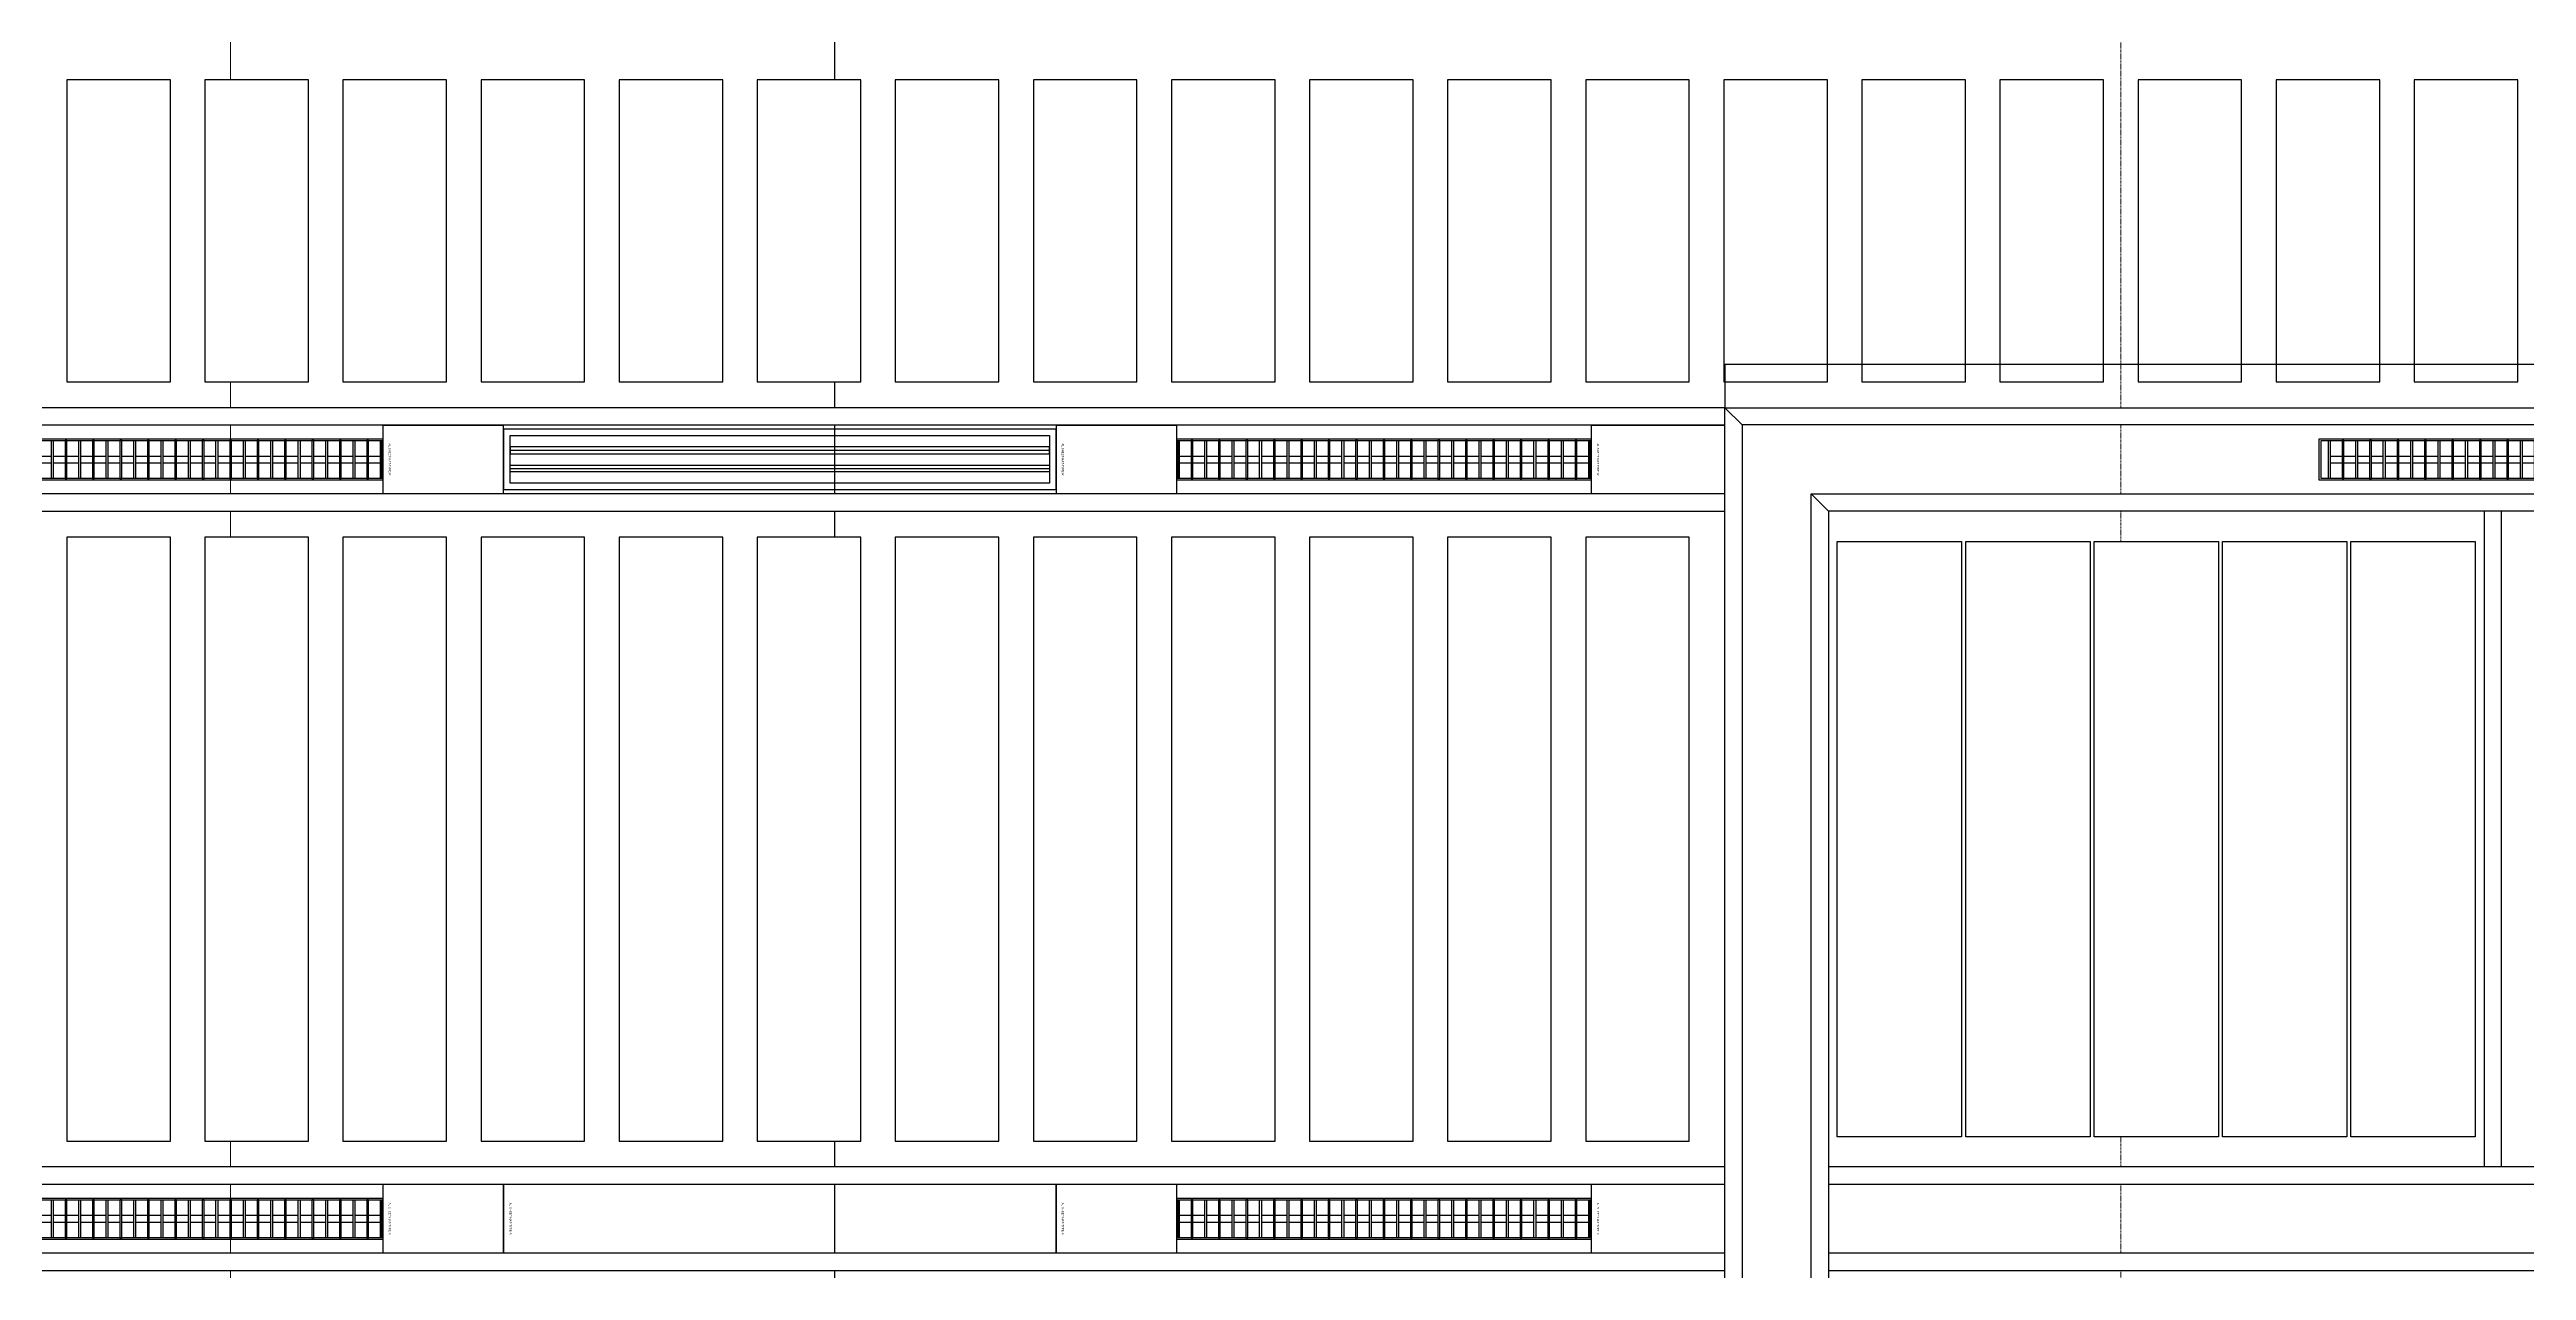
# Model space of a CAD drawing. Header units: millimetres. Extents: x -853432 to -773672, y -18171 to 22484.
# Drawn here: x -819082 to -811907, y -521 to 3016 of the extents above; entities that cross this region are included whole.
import ezdxf
from ezdxf.enums import TextEntityAlignment as Align
from ezdxf.xclip import XClip

# ---------------------------------------------------------------- set-up
doc = ezdxf.new("R2010")
doc.units = ezdxf.units.MM
doc.header["$XCLIPFRAME"] = 0
doc.linetypes.add('DPA_Grid _ Level 100', pattern=[10, 5.5, -1.6, 1.3, -1.6])
for name, color, linetype in [('000 - WIPEOUT', 250, 'Continuous'), ('001 - ASCESSORIES', 251, 'Continuous'), ('A04_TUBE SERIES', 2, 'Continuous'), ('A11_ALU.SOLID SHEET', 2, 'Continuous')]:
    doc.layers.add(name, color=color, linetype=linetype)
for name, color, linetype, lineweight in [('A-ANNO-NOTE', 3, 'Continuous', 25), ('G-ANNO-TEXT', 3, 'Continuous', 9), ('S-GRID', 251, 'Continuous', 9)]:
    doc.layers.add(name, color=color, linetype=linetype, lineweight=lineweight)

# ---------------------------------------------------------------- blocks, each defined once
blk = doc.blocks.new('*U2031')
at = {"layer": 'S-GRID', "linetype": 'DPA_Grid _ Level 100'}
blk.add_line((22800, -21399.8), (22800, 16631.7), dxfattribs=at)
blk = doc.blocks.new('*U1365')
at = {"layer": '001 - ASCESSORIES', "color": 0, "linetype": 'ByBlock'}
blk.add_lwpolyline([(800, 87.5), (-800, 87.5), (-800, -87.5), (800, -87.5)], close=True, dxfattribs=at)
at = {"layer": '001 - ASCESSORIES', "linetype": 'ByBlock'}
for points in [[(-781.5, 69), (781.5, 69), (781.5, -69), (-781.5, -69)], [(781.5, 36.3), (-781.5, 36.3), (-781.5, 16.3), (781.5, 16.3)], [(-781.5, -16.3), (781.5, -16.3), (781.5, -36.3), (-781.5, -36.3)]]:
    blk.add_lwpolyline(points, close=True, dxfattribs=at)
for points in [[(781.5, 26.3), (-781.5, 26.3)], [(-781.5, -26.3), (781.5, -26.3)]]:
    blk.add_lwpolyline(points, dxfattribs=at)
blk = doc.blocks.new('*U1364')
at = {"layer": 'A11_ALU.SOLID SHEET', "color": 0}
blk.add_lwpolyline([(350, -98.8), (350, 98.8), (0, 98.8), (0, -98.8)], close=True, dxfattribs=at)
at = {"layer": 'Defpoints', "color": 250}
blk.add_point((0, 0), dxfattribs=at)
blk.add_text('AL.SHEET-HAT-TYPE-R', height=6, rotation=270, dxfattribs=at).set_placement((15, 0), align=Align.BOTTOM_CENTER)
blk = doc.blocks.new('*U1382')
at = {"layer": 'A11_ALU.SOLID SHEET', "color": 0}
blk.add_lwpolyline([(387.5, -98.8), (387.5, 98.8), (0, 98.8), (0, -98.8)], close=True, dxfattribs=at)
at = {"layer": 'Defpoints', "color": 250}
blk.add_point((0, 0), dxfattribs=at)
blk.add_text('AL.SHEET-HAT-TYPE-R', height=6, rotation=270, dxfattribs=at).set_placement((15, 0), align=Align.BOTTOM_CENTER)
blk = doc.blocks.new('*U1354')
at = {"color": 1}
blk.add_wipeout([(600, -60), (-600, -60), (-600, 60), (600, 60)], dxfattribs=at).dxf.layer = '000 - WIPEOUT'
at = {"layer": '001 - ASCESSORIES', "color": 0}
blk.add_lwpolyline([(600, -60), (-600, -60), (-600, 60), (600, 60)], close=True, dxfattribs=at)
at = {"layer": '001 - ASCESSORIES'}
for points in [[(-593.5, -55), (-598.5, -55), (-598.5, 55), (-593.5, 55)], [(595, -55), (-595, -55), (-595, 55), (595, 55)], [(-558.8, -55), (-553.8, -55), (-553.8, 55), (-558.8, 55)], [(-514, -55), (-519, -55), (-519, 55), (-514, 55)], [(-479.3, -55), (-474.3, -55), (-474.3, 55), (-479.3, 55)], [(-434.6, -55), (-439.6, -55), (-439.6, 55), (-434.6, 55)], [(-399.8, -55), (-394.8, -55), (-394.8, 55), (-399.8, 55)], [(-355.1, -55), (-360.1, -55), (-360.1, 55), (-355.1, 55)], [(-320.4, -55), (-315.4, -55), (-315.4, 55), (-320.4, 55)], [(-275.6, -55), (-280.6, -55), (-280.6, 55), (-275.6, 55)], [(-240.9, -55), (-235.9, -55), (-235.9, 55), (-240.9, 55)], [(-196.2, -55), (-201.2, -55), (-201.2, 55), (-196.2, 55)], [(-161.4, -55), (-156.4, -55), (-156.4, 55), (-161.4, 55)], [(-116.7, -55), (-121.7, -55), (-121.7, 55), (-116.7, 55)], [(-82, -55), (-77, -55), (-77, 55), (-82, 55)], [(-37.2, -55), (-42.2, -55), (-42.2, 55), (-37.2, 55)], [(-2.5, -55), (2.5, -55), (2.5, 55), (-2.5, 55)], [(42.2, -55), (37.2, -55), (37.2, 55), (42.2, 55)], [(77, -55), (82, -55), (82, 55), (77, 55)], [(121.7, -55), (116.7, -55), (116.7, 55), (121.7, 55)], [(156.4, -55), (161.4, -55), (161.4, 55), (156.4, 55)], [(201.2, -55), (196.2, -55), (196.2, 55), (201.2, 55)], [(235.9, -55), (240.9, -55), (240.9, 55), (235.9, 55)], [(280.6, -55), (275.6, -55), (275.6, 55), (280.6, 55)], [(315.4, -55), (320.4, -55), (320.4, 55), (315.4, 55)], [(360.1, -55), (355.1, -55), (355.1, 55), (360.1, 55)], [(394.8, -55), (399.8, -55), (399.8, 55), (394.8, 55)], [(439.6, -55), (434.6, -55), (434.6, 55), (439.6, 55)], [(474.3, -55), (479.3, -55), (479.3, 55), (474.3, 55)], [(519, -55), (514, -55), (514, 55), (519, 55)], [(553.8, -55), (558.8, -55), (558.8, 55), (553.8, 55)], [(598.5, -55), (593.5, -55), (593.5, 55), (598.5, 55)]]:
    blk.add_lwpolyline(points, close=True, dxfattribs=at)
for points in [[(-593.5, 10), (-558.8, 10)], [(-553.8, 10), (-519, 10)], [(-514, 10), (-479.3, 10)], [(-474.3, 10), (-439.6, 10)], [(-434.6, 10), (-399.8, 10)], [(-394.8, 10), (-360.1, 10)], [(-355.1, 10), (-320.4, 10)], [(-315.4, 10), (-280.6, 10)], [(-275.6, 10), (-240.9, 10)], [(-235.9, 10), (-201.2, 10)], [(-196.2, 10), (-161.4, 10)], [(-156.4, 10), (-121.7, 10)], [(-116.7, 10), (-82, 10)], [(-77, 10), (-42.2, 10)], [(-37.2, 10), (-2.5, 10)], [(2.5, 10), (37.2, 10)], [(42.2, 10), (77, 10)], [(82, 10), (116.7, 10)], [(121.7, 10), (156.4, 10)], [(161.4, 10), (196.2, 10)], [(201.2, 10), (235.9, 10)], [(240.9, 10), (275.6, 10)], [(280.6, 10), (315.4, 10)], [(320.4, 10), (355.1, 10)], [(360.1, 10), (394.8, 10)], [(399.8, 10), (434.6, 10)], [(439.6, 10), (474.3, 10)], [(479.3, 10), (514, 10)], [(519, 10), (553.8, 10)], [(558.8, 10), (593.5, 10)], [(-593.5, -10), (-558.8, -10)], [(-553.8, -10), (-519, -10)], [(-514, -10), (-479.3, -10)], [(-474.3, -10), (-439.6, -10)], [(-434.6, -10), (-399.8, -10)], [(-394.8, -10), (-360.1, -10)], [(-355.1, -10), (-320.4, -10)], [(-315.4, -10), (-280.6, -10)], [(-275.6, -10), (-240.9, -10)], [(-235.9, -10), (-201.2, -10)], [(-196.2, -10), (-161.4, -10)], [(-156.4, -10), (-121.7, -10)], [(-116.7, -10), (-82, -10)], [(-77, -10), (-42.2, -10)], [(-37.2, -10), (-2.5, -10)], [(2.5, -10), (37.2, -10)], [(42.2, -10), (77, -10)], [(82, -10), (116.7, -10)], [(121.7, -10), (156.4, -10)], [(161.4, -10), (196.2, -10)], [(201.2, -10), (235.9, -10)], [(240.9, -10), (275.6, -10)], [(280.6, -10), (315.4, -10)], [(320.4, -10), (355.1, -10)], [(360.1, -10), (394.8, -10)], [(399.8, -10), (434.6, -10)], [(439.6, -10), (474.3, -10)], [(479.3, -10), (514, -10)], [(519, -10), (553.8, -10)], [(558.8, -10), (593.5, -10)]]:
    blk.add_lwpolyline(points, dxfattribs=at)
blk = doc.blocks.new('*U1383')
blk.add_attdef('EXTR.OVL-LENGTH_', (-25, -59.1), '', height=5)
blk.add_wipeout([(-25, 0), (25, 0), (25, 9303), (-25, 9303)]).dxf.layer = '000 - WIPEOUT'
at = {"layer": 'A04_TUBE SERIES', "color": 0}
blk.add_lwpolyline([(-25, 0), (25, 0), (25, 9303), (-25, 9303)], close=True, dxfattribs=at)
blk = doc.blocks.new('*U1384')
blk.add_attdef('EXTR.OVL-LENGTH_', (-25, -59.1), '', height=5)
blk.add_wipeout([(-25, 0), (25, 0), (25, 9303), (-25, 9303)]).dxf.layer = '000 - WIPEOUT'
at = {"layer": 'A04_TUBE SERIES', "color": 0}
blk.add_lwpolyline([(-25, 0), (25, 0), (25, 9303), (-25, 9303)], close=True, dxfattribs=at)
blk = doc.blocks.new('*U1378')
at = {"layer": 'A11_ALU.SOLID SHEET', "color": 0}
blk.add_lwpolyline([(1600, -98.8), (1600, 98.8), (0, 98.8), (0, -98.8)], close=True, dxfattribs=at)
at = {"layer": 'Defpoints', "color": 250}
blk.add_point((0, 0), dxfattribs=at)
blk.add_text('AL.SHEET-HAT-TYPE-R', height=6, rotation=270, dxfattribs=at).set_placement((15, 0), align=Align.BOTTOM_CENTER)
blk = doc.blocks.new('*U1385')
blk.add_attdef('EXTR.OVL-LENGTH_', (-25, -59.1), '', height=5)
blk.add_wipeout([(-25, 0), (25, 0), (25, 9303), (-25, 9303)]).dxf.layer = '000 - WIPEOUT'
at = {"layer": 'A04_TUBE SERIES', "color": 0}
blk.add_lwpolyline([(-25, 0), (25, 0), (25, 9303), (-25, 9303)], close=True, dxfattribs=at)
blk = doc.blocks.new('*U1535')
at = {"color": 3}
for points in [[(-437.5, 13750), (437.5, 13750), (437.5, 13450), (-437.5, 13450)], [(-437.5, 13350), (437.5, 13350), (437.5, 13050), (-437.5, 13050)], [(-437.5, 12950), (437.5, 12950), (437.5, 12650), (-437.5, 12650)], [(-437.5, 12550), (437.5, 12550), (437.5, 12250), (-437.5, 12250)], [(-437.5, 12150), (437.5, 12150), (437.5, 11850), (-437.5, 11850)], [(-437.5, 11750), (437.5, 11750), (437.5, 11450), (-437.5, 11450)], [(-437.5, 11350), (437.5, 11350), (437.5, 11050), (-437.5, 11050)], [(-437.5, 10950), (437.5, 10950), (437.5, 10650), (-437.5, 10650)], [(-437.5, 10550), (437.5, 10550), (437.5, 10250), (-437.5, 10250)], [(-437.5, 10150), (437.5, 10150), (437.5, 9850), (-437.5, 9850)], [(-437.5, 9750), (437.5, 9750), (437.5, 9450), (-437.5, 9450)], [(-437.5, 9350), (437.5, 9350), (437.5, 9050), (-437.5, 9050)], [(-437.5, 8950), (437.5, 8950), (437.5, 8650), (-437.5, 8650)], [(-437.5, 8550), (437.5, 8550), (437.5, 8250), (-437.5, 8250)], [(-437.5, 8150), (437.5, 8150), (437.5, 7850), (-437.5, 7850)], [(-437.5, 7750), (437.5, 7750), (437.5, 7450), (-437.5, 7450)], [(-437.5, 7350), (437.5, 7350), (437.5, 7050), (-437.5, 7050)], [(-437.5, 6950), (437.5, 6950), (437.5, 6650), (-437.5, 6650)]]:
    blk.add_wipeout(points, dxfattribs=at).dxf.layer = '000 - WIPEOUT'
at = {"layer": 'A11_ALU.SOLID SHEET', "color": 0, "linetype": 'ByBlock'}
for points in [[(-437.5, 13450), (437.5, 13450), (437.5, 13750), (-437.5, 13750)], [(-437.5, 13050), (437.5, 13050), (437.5, 13350), (-437.5, 13350)], [(-437.5, 12650), (437.5, 12650), (437.5, 12950), (-437.5, 12950)], [(-437.5, 12250), (437.5, 12250), (437.5, 12550), (-437.5, 12550)], [(-437.5, 11850), (437.5, 11850), (437.5, 12150), (-437.5, 12150)], [(-437.5, 11450), (437.5, 11450), (437.5, 11750), (-437.5, 11750)], [(-437.5, 11050), (437.5, 11050), (437.5, 11350), (-437.5, 11350)], [(-437.5, 10650), (437.5, 10650), (437.5, 10950), (-437.5, 10950)], [(-437.5, 10250), (437.5, 10250), (437.5, 10550), (-437.5, 10550)], [(-437.5, 9850), (437.5, 9850), (437.5, 10150), (-437.5, 10150)], [(-437.5, 9450), (437.5, 9450), (437.5, 9750), (-437.5, 9750)], [(-437.5, 9050), (437.5, 9050), (437.5, 9350), (-437.5, 9350)], [(-437.5, 8650), (437.5, 8650), (437.5, 8950), (-437.5, 8950)], [(-437.5, 8250), (437.5, 8250), (437.5, 8550), (-437.5, 8550)], [(-437.5, 7850), (437.5, 7850), (437.5, 8150), (-437.5, 8150)], [(-437.5, 7450), (437.5, 7450), (437.5, 7750), (-437.5, 7750)], [(-437.5, 7050), (437.5, 7050), (437.5, 7350), (-437.5, 7350)], [(-437.5, 6650), (437.5, 6650), (437.5, 6950), (-437.5, 6950)]]:
    blk.add_lwpolyline(points, close=True, dxfattribs=at)
blk = doc.blocks.new('*U1568')
at = {"color": 3}
for points in [[(-875, 150), (875, 150), (875, -150), (-875, -150)], [(-875, -250), (875, -250), (875, -550), (-875, -550)], [(-875, -650), (875, -650), (875, -950), (-875, -950)], [(-875, -1050), (875, -1050), (875, -1350), (-875, -1350)], [(-875, -1450), (875, -1450), (875, -1750), (-875, -1750)], [(-875, -1850), (875, -1850), (875, -2150), (-875, -2150)], [(-875, -2250), (875, -2250), (875, -2550), (-875, -2550)], [(-875, -2650), (875, -2650), (875, -2950), (-875, -2950)], [(-875, -3050), (875, -3050), (875, -3350), (-875, -3350)], [(-875, -3450), (875, -3450), (875, -3750), (-875, -3750)], [(-875, -3850), (875, -3850), (875, -4150), (-875, -4150)], [(-875, -4250), (875, -4250), (875, -4550), (-875, -4550)]]:
    blk.add_wipeout(points, dxfattribs=at).dxf.layer = '000 - WIPEOUT'
at = {"layer": 'A11_ALU.SOLID SHEET', "color": 0, "linetype": 'ByBlock'}
for points in [[(-875, -150), (875, -150), (875, 150), (-875, 150)], [(-875, -550), (875, -550), (875, -250), (-875, -250)], [(-875, -950), (875, -950), (875, -650), (-875, -650)], [(-875, -1350), (875, -1350), (875, -1050), (-875, -1050)], [(-875, -1750), (875, -1750), (875, -1450), (-875, -1450)], [(-875, -2150), (875, -2150), (875, -1850), (-875, -1850)], [(-875, -2550), (875, -2550), (875, -2250), (-875, -2250)], [(-875, -2950), (875, -2950), (875, -2650), (-875, -2650)], [(-875, -3350), (875, -3350), (875, -3050), (-875, -3050)], [(-875, -3750), (875, -3750), (875, -3450), (-875, -3450)], [(-875, -4150), (875, -4150), (875, -3850), (-875, -3850)], [(-875, -4550), (875, -4550), (875, -4250), (-875, -4250)]]:
    blk.add_lwpolyline(points, close=True, dxfattribs=at)
blk = doc.blocks.new('*U1697')
for name, p in [('*U1364', (-73434.5, -1750.5)), ('*U1365', (-72284.5, -1750.5)), ('*U1364', (-71484.5, -1750.5)), ('*U1364', (-73434.5, -3950.5)), ('*U1378', (-73084.5, -3950.5)), ('*U1364', (-71484.5, -3950.5)), ('*U1382', (-69934.5, -3950.5))]:
    blk.add_blockref(name, p)
at = {"layer": 'A11_ALU.SOLID SHEET', "color": 0, "linetype": 'ByBlock', "rotation": 90}
for name, p in [('*U1535', (-60600, -1088)), ('*U1568', (-74200, -2850.5))]:
    blk.add_blockref(name, p, dxfattribs=at)
for p in [(-74034.5, -1750.5), (-70534.5, -1750.5), (-74034.5, -3950.5), (-70534.5, -3950.5)]:
    blk.add_blockref('*U1354', p)
at = {"layer": 'A04_TUBE SERIES', "color": 0, "linetype": 'ByBlock', "rotation": 270}
for p in [(-78850, -3825.5), (-78850, -4075.5)]:
    blk.add_blockref('*U1385', p, dxfattribs=at)
blk.add_blockref('*U1382', (-69934.5, -1750.5))
for name, p in [('*U1383', (-78850, -1625.5)), ('*U1384', (-78850, -1875.5))]:
    blk.add_blockref(name, p, dxfattribs=at)
blk.add_lwpolyline([(-69547, -6425.5), (-56050, -6425.5), (-56050, -1475.8), (-69547, -1475.8)], close=True)
blk = doc.blocks.new('*U1403')
blk.add_wipeout([(-25, -25), (25, 25), (25, 13422), (-25, 13472)]).dxf.layer = '000 - WIPEOUT'
at = {"layer": 'A04_TUBE SERIES', "color": 0}
blk.add_lwpolyline([(-25, -25), (25, 25), (25, 13422), (-25, 13472)], close=True, dxfattribs=at)
blk.add_attdef('EXTR.OVL-LENGTH_', (-25, -59.1), '', height=5)
blk = doc.blocks.new('*U1404')
blk.add_wipeout([(-25, -25), (25, 25), (25, 12922), (-25, 12972)]).dxf.layer = '000 - WIPEOUT'
at = {"layer": 'A04_TUBE SERIES', "color": 0}
blk.add_lwpolyline([(-25, -25), (25, 25), (25, 12922), (-25, 12972)], close=True, dxfattribs=at)
blk.add_attdef('EXTR.OVL-LENGTH_', (-25, -59.1), '', height=5)
blk = doc.blocks.new('*U1405')
blk.add_attdef('EXTR.OVL-LENGTH_', (-25, -59.1), '', height=5)
blk.add_wipeout([(-25, 0), (25, 0), (25, 1900), (-25, 1900)]).dxf.layer = '000 - WIPEOUT'
blk.add_point((0, 0))
at = {"layer": 'A04_TUBE SERIES', "color": 0}
blk.add_lwpolyline([(-25, 0), (25, 0), (25, 1900), (-25, 1900)], close=True, dxfattribs=at)
blk = doc.blocks.new('*U1409')
blk.add_wipeout([(-25, 25), (25, -25), (25, 4175), (-25, 4125)]).dxf.layer = '000 - WIPEOUT'
blk.add_point((0, 0))
at = {"layer": 'A04_TUBE SERIES', "color": 0}
blk.add_lwpolyline([(-25, 25), (25, -25), (25, 4175), (-25, 4125)], close=True, dxfattribs=at)
blk.add_attdef('EXTR.OVL-LENGTH_', (-25, -59.1), '', height=5)
blk = doc.blocks.new('*U1410')
blk.add_wipeout([(-25, 25), (25, -25), (25, 4675), (-25, 4625)]).dxf.layer = '000 - WIPEOUT'
blk.add_point((0, 0))
at = {"layer": 'A04_TUBE SERIES', "color": 0}
blk.add_lwpolyline([(-25, 25), (25, -25), (25, 4675), (-25, 4625)], close=True, dxfattribs=at)
blk.add_attdef('EXTR.OVL-LENGTH_', (-25, -59.1), '', height=5)
blk = doc.blocks.new('*U1411')
blk.add_attdef('EXTR.OVL-LENGTH_', (-25, -59.1), '', height=5)
blk.add_wipeout([(-25, 0), (25, 0), (25, 12897), (-25, 12897)]).dxf.layer = '000 - WIPEOUT'
at = {"layer": 'A04_TUBE SERIES', "color": 0}
blk.add_lwpolyline([(-25, 0), (25, 0), (25, 12897), (-25, 12897)], close=True, dxfattribs=at)
blk = doc.blocks.new('*U1412')
blk.add_attdef('EXTR.OVL-LENGTH_', (-25, -59.1), '', height=5)
blk.add_wipeout([(-25, 0), (25, 0), (25, 12897), (-25, 12897)]).dxf.layer = '000 - WIPEOUT'
at = {"layer": 'A04_TUBE SERIES', "color": 0}
blk.add_lwpolyline([(-25, 0), (25, 0), (25, 12897), (-25, 12897)], close=True, dxfattribs=at)
blk = doc.blocks.new('*U1479')
at = {"color": 6}
blk.add_point((-37.5, 0), dxfattribs=at)
at = {"color": 3}
blk.add_wipeout([(-862.5, -564), (862.5, -564), (862.5, -924), (-862.5, -924)], dxfattribs=at).dxf.layer = '000 - WIPEOUT'
at = {"layer": 'A11_ALU.SOLID SHEET', "color": 0, "linetype": 'ByBlock'}
blk.add_lwpolyline([(862.5, -924), (-862.5, -924), (-862.5, -564), (862.5, -564)], close=True, dxfattribs=at)
at = {"color": 3}
blk.add_wipeout([(-862.5, -192), (862.5, -192), (862.5, -552), (-862.5, -552)], dxfattribs=at).dxf.layer = '000 - WIPEOUT'
at = {"layer": 'A11_ALU.SOLID SHEET', "color": 0, "linetype": 'ByBlock'}
blk.add_lwpolyline([(862.5, -552), (-862.5, -552), (-862.5, -192), (862.5, -192)], close=True, dxfattribs=at)
at = {"color": 3}
blk.add_wipeout([(-862.5, 180), (862.5, 180), (862.5, -180), (-862.5, -180)], dxfattribs=at).dxf.layer = '000 - WIPEOUT'
at = {"layer": 'A11_ALU.SOLID SHEET', "color": 0, "linetype": 'ByBlock'}
blk.add_lwpolyline([(862.5, -180), (-862.5, -180), (-862.5, 180), (862.5, 180)], close=True, dxfattribs=at)
at = {"color": 3}
blk.add_wipeout([(-862.5, 552), (862.5, 552), (862.5, 192), (-862.5, 192)], dxfattribs=at).dxf.layer = '000 - WIPEOUT'
at = {"layer": 'A11_ALU.SOLID SHEET', "color": 0, "linetype": 'ByBlock'}
blk.add_lwpolyline([(862.5, 192), (-862.5, 192), (-862.5, 552), (862.5, 552)], close=True, dxfattribs=at)
at = {"color": 3}
blk.add_wipeout([(-862.5, 924), (862.5, 924), (862.5, 564), (-862.5, 564)], dxfattribs=at).dxf.layer = '000 - WIPEOUT'
at = {"layer": 'A11_ALU.SOLID SHEET', "color": 0, "linetype": 'ByBlock'}
blk.add_lwpolyline([(862.5, 564), (-862.5, 564), (-862.5, 924), (862.5, 924)], close=True, dxfattribs=at)
blk = doc.blocks.new('A$Ce4e27ef8')
at = {"layer": 'A04_TUBE SERIES', "color": 2, "xscale": -1, "rotation": 90}
for name, p in [('*U1403', (13472, 4675)), ('*U1404', (13222, 4425))]:
    blk.add_blockref(name, p, dxfattribs=at)
at = {"layer": 'A04_TUBE SERIES', "color": 2, "xscale": -1}
for name, p in [('*U1410', (25, 25)), ('*U1409', (275, 275))]:
    blk.add_blockref(name, p, dxfattribs=at)
at = {"layer": 'A04_TUBE SERIES', "color": 2}
blk.add_blockref('*U1405', (2224.5, 2500), dxfattribs=at)
for name, p, rotation in [('*U1411', (13197, 2475), 90.0000000000267), ('*U1412', (13197, 2225), 90)]:
    blk.add_blockref(name, p, dxfattribs=dict(at, rotation=rotation))
at = {"layer": 'A11_ALU.SOLID SHEET', "linetype": 'ByBlock', "rotation": 90}
blk.add_blockref('*U1479', (1249.75, 3450), dxfattribs=at)
blk = doc.blocks.new('*U1351')
at = {"color": 1}
blk.add_wipeout([(625, -60), (-625, -60), (-625, 60), (625, 60)], dxfattribs=at).dxf.layer = '000 - WIPEOUT'
at = {"layer": '001 - ASCESSORIES', "color": 0}
blk.add_lwpolyline([(625, -60), (-625, -60), (-625, 60), (625, 60)], close=True, dxfattribs=at)
at = {"layer": '001 - ASCESSORIES'}
for points in [[(620, -55), (-620, -55), (-620, 55), (620, 55)], [(-593.5, -55), (-598.5, -55), (-598.5, 55), (-593.5, 55)], [(-558.8, -55), (-553.8, -55), (-553.8, 55), (-558.8, 55)], [(-514, -55), (-519, -55), (-519, 55), (-514, 55)], [(-479.3, -55), (-474.3, -55), (-474.3, 55), (-479.3, 55)], [(-434.6, -55), (-439.6, -55), (-439.6, 55), (-434.6, 55)], [(-399.8, -55), (-394.8, -55), (-394.8, 55), (-399.8, 55)], [(-355.1, -55), (-360.1, -55), (-360.1, 55), (-355.1, 55)], [(-320.4, -55), (-315.4, -55), (-315.4, 55), (-320.4, 55)], [(-275.6, -55), (-280.6, -55), (-280.6, 55), (-275.6, 55)], [(-240.9, -55), (-235.9, -55), (-235.9, 55), (-240.9, 55)], [(-196.2, -55), (-201.2, -55), (-201.2, 55), (-196.2, 55)], [(-161.4, -55), (-156.4, -55), (-156.4, 55), (-161.4, 55)], [(-116.7, -55), (-121.7, -55), (-121.7, 55), (-116.7, 55)], [(-82, -55), (-77, -55), (-77, 55), (-82, 55)], [(-37.2, -55), (-42.2, -55), (-42.2, 55), (-37.2, 55)], [(-2.5, -55), (2.5, -55), (2.5, 55), (-2.5, 55)], [(42.2, -55), (37.2, -55), (37.2, 55), (42.2, 55)], [(77, -55), (82, -55), (82, 55), (77, 55)], [(121.7, -55), (116.7, -55), (116.7, 55), (121.7, 55)], [(156.4, -55), (161.4, -55), (161.4, 55), (156.4, 55)], [(201.2, -55), (196.2, -55), (196.2, 55), (201.2, 55)], [(235.9, -55), (240.9, -55), (240.9, 55), (235.9, 55)], [(280.6, -55), (275.6, -55), (275.6, 55), (280.6, 55)], [(315.4, -55), (320.4, -55), (320.4, 55), (315.4, 55)], [(360.1, -55), (355.1, -55), (355.1, 55), (360.1, 55)], [(394.8, -55), (399.8, -55), (399.8, 55), (394.8, 55)], [(439.6, -55), (434.6, -55), (434.6, 55), (439.6, 55)], [(474.3, -55), (479.3, -55), (479.3, 55), (474.3, 55)], [(519, -55), (514, -55), (514, 55), (519, 55)], [(553.8, -55), (558.8, -55), (558.8, 55), (553.8, 55)], [(598.5, -55), (593.5, -55), (593.5, 55), (598.5, 55)]]:
    blk.add_lwpolyline(points, close=True, dxfattribs=at)
for points in [[(-593.5, 10), (-558.8, 10)], [(-553.8, 10), (-519, 10)], [(-514, 10), (-479.3, 10)], [(-474.3, 10), (-439.6, 10)], [(-434.6, 10), (-399.8, 10)], [(-394.8, 10), (-360.1, 10)], [(-355.1, 10), (-320.4, 10)], [(-315.4, 10), (-280.6, 10)], [(-275.6, 10), (-240.9, 10)], [(-235.9, 10), (-201.2, 10)], [(-196.2, 10), (-161.4, 10)], [(-156.4, 10), (-121.7, 10)], [(-116.7, 10), (-82, 10)], [(-77, 10), (-42.2, 10)], [(-37.2, 10), (-2.5, 10)], [(2.5, 10), (37.2, 10)], [(42.2, 10), (77, 10)], [(82, 10), (116.7, 10)], [(121.7, 10), (156.4, 10)], [(161.4, 10), (196.2, 10)], [(201.2, 10), (235.9, 10)], [(240.9, 10), (275.6, 10)], [(280.6, 10), (315.4, 10)], [(320.4, 10), (355.1, 10)], [(360.1, 10), (394.8, 10)], [(399.8, 10), (434.6, 10)], [(439.6, 10), (474.3, 10)], [(479.3, 10), (514, 10)], [(519, 10), (553.8, 10)], [(558.8, 10), (593.5, 10)], [(-593.5, -10), (-558.8, -10)], [(-553.8, -10), (-519, -10)], [(-514, -10), (-479.3, -10)], [(-474.3, -10), (-439.6, -10)], [(-434.6, -10), (-399.8, -10)], [(-394.8, -10), (-360.1, -10)], [(-355.1, -10), (-320.4, -10)], [(-315.4, -10), (-280.6, -10)], [(-275.6, -10), (-240.9, -10)], [(-235.9, -10), (-201.2, -10)], [(-196.2, -10), (-161.4, -10)], [(-156.4, -10), (-121.7, -10)], [(-116.7, -10), (-82, -10)], [(-77, -10), (-42.2, -10)], [(-37.2, -10), (-2.5, -10)], [(2.5, -10), (37.2, -10)], [(42.2, -10), (77, -10)], [(82, -10), (116.7, -10)], [(121.7, -10), (156.4, -10)], [(161.4, -10), (196.2, -10)], [(201.2, -10), (235.9, -10)], [(240.9, -10), (275.6, -10)], [(280.6, -10), (315.4, -10)], [(320.4, -10), (355.1, -10)], [(360.1, -10), (394.8, -10)], [(399.8, -10), (434.6, -10)], [(439.6, -10), (474.3, -10)], [(479.3, -10), (514, -10)], [(519, -10), (553.8, -10)], [(558.8, -10), (593.5, -10)]]:
    blk.add_lwpolyline(points, dxfattribs=at)
blk = doc.blocks.new('*U1696')
at = {"layer": 'A11_ALU.SOLID SHEET'}
blk.add_blockref('A$Ce4e27ef8', (-69547, -6300.5), dxfattribs=at)
blk.add_blockref('*U1351', (-67200, -1750.5))

msp = doc.modelspace()

# ---------------------------------------------------------------- linework, layer by layer
at = {"layer": 'A-ANNO-NOTE'}
msp.add_line((-816808.1, 3416.5), (-816808.1, -10818.3), dxfattribs=at)
at = {"layer": 'G-ANNO-TEXT', "color": 10}
msp.add_line((-818558.1, 3435.9), (-818558.1, -10961.5), dxfattribs=at)

# ---------------------------------------------------------------- block references
msp.add_blockref('*U2031', (-835882.4, 3579))

# ---------------------------------------------------------------- next in the draw order: block references
at = {"layer": 'A11_ALU.SOLID SHEET'}
ref = msp.add_blockref('*U1697', (-744682.4, 3579), dxfattribs=at)
XClip(ref).set_block_clipping_path([(-104690.1238047112, -9620.0029952966), (-34092.6543255156, 14392.9971737705)])

# ---------------------------------------------------------------- next in the draw order: block references
ref = msp.add_blockref('*U1696', (-744682.4, 3579))
XClip(ref).set_block_clipping_path([(-104690.1238047112, -9620.0029952966), (-34092.6543255156, 14392.9971737705)])

doc.saveas('drawing.dxf')
